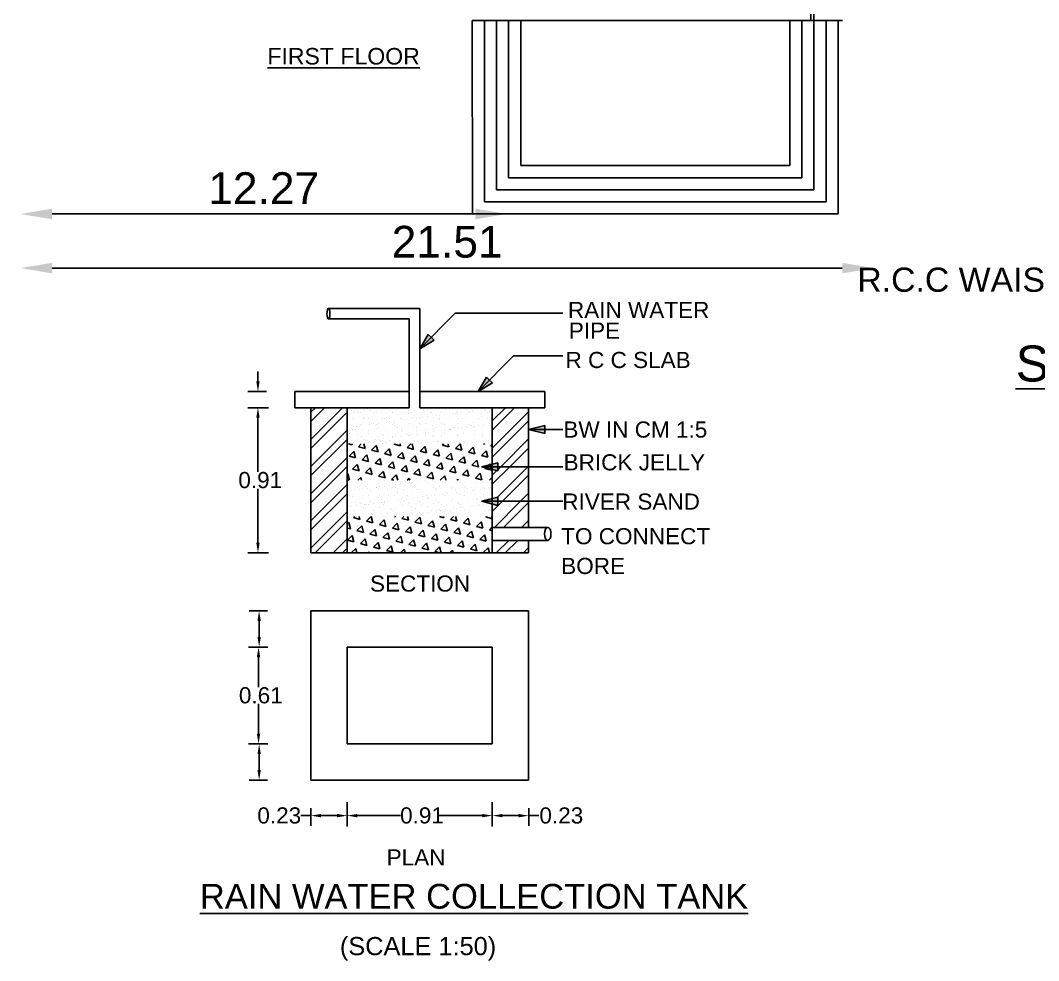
# Model space of a CAD drawing. Header units: metres. Extents: x 0 to 184, y 0 to 104.
# Drawn here: x 29.62 to 55.29, y 7.78 to 31.47 of the extents above; entities that cross this region are included whole.
import ezdxf

# ---------------------------------------------------------------- set-up
doc = ezdxf.new("R2010")
doc.units = ezdxf.units.M
doc.styles.add('Arial', font='arial.ttf')
doc.styles.get("Standard").update_dxf_attribs({"font": 'arial.ttf', "height": 0.35})
doc.dimstyles.new('ISO-25', dxfattribs={"dimtxt": 0.8, "dimasz": 0.8, "dimexe": 1.25, "dimexo": 0.625, "dimgap": 0.25, "dimtad": 1, "dimdsep": 46, "dimtxsty": 'Standard', "dimcen": 2.5, "dimse1": 1, "dimse2": 1, "dimadec": 0, "dimazin": 0, "dimtfac": 1, "dimtmove": 0, "dimatfit": 3, "dimfxl": 0, "dimarcsym": 0})

# ---------------------------------------------------------------- blocks, each defined once
blk = doc.blocks.new('*D111')
at = {"color": 0, "lineweight": -2}
blk.add_line((30.422, 25.231), (50.336, 25.231), dxfattribs=at)
at = {"color": 0}
for points in [[(30.422, 25.364), (30.422, 25.098), (29.622, 25.231)], [(50.336, 25.364), (50.336, 25.098), (51.136, 25.231)]]:
    blk.add_solid(points, dxfattribs=at)
at = {"layer": 'Defpoints', "color": 0}
for p in [(51.136, 34.496), (29.622, 34.267), (51.136, 25.231)]:
    blk.add_point(p, dxfattribs=at)
at = {"color": 0, "insert": (40.379, 25.889), "char_height": 0.8, "attachment_point": 5}
blk.add_mtext('21.51', dxfattribs=at)
blk = doc.blocks.new('*D117')
at = {"color": 0, "lineweight": -2}
blk.add_line((30.422, 26.594), (41.091, 26.594), dxfattribs=at)
at = {"color": 0}
for points in [[(30.422, 26.727), (30.422, 26.46), (29.622, 26.594)], [(41.091, 26.727), (41.091, 26.46), (41.891, 26.594)]]:
    blk.add_solid(points, dxfattribs=at)
at = {"layer": 'Defpoints', "color": 0}
for p in [(29.622, 34.267), (41.891, 34.267), (41.891, 26.594)]:
    blk.add_point(p, dxfattribs=at)
at = {"color": 0, "insert": (35.756, 27.245), "char_height": 0.8, "attachment_point": 5}
blk.add_mtext('12.27', dxfattribs=at)

msp = doc.modelspace()

# ---------------------------------------------------------------- linework, layer by layer
at = {"color": 7, "lineweight": 25}
for p, q in [((49.54101, 31.47147), (49.54101, 33.0533)), ((49.61721, 33.0533), (49.61721, 31.47147)), ((41.01448, 26.59363), (41.01281, 31.47146)), ((41.01281, 31.47146), (50.23426, 31.47146)), ((41.04991, 31.47147), (43.74478, 31.47239)), ((41.31918, 26.89843), (41.31761, 31.47156)), ((41.62387, 27.20323), (41.62241, 31.47167)), ((41.92857, 27.50803), (41.92721, 31.47177)), ((42.23326, 27.81283), (42.23201, 31.47187)), ((43.74477, 31.47147), (50.34631, 31.47147)), ((49.01506, 27.81283), (49.01506, 31.47147)), ((49.31986, 27.50803), (49.31986, 31.47147)), ((49.62466, 27.20323), (49.62466, 31.47147)), ((49.92946, 26.89843), (49.92946, 31.47147)), ((50.23426, 26.59363), (50.23426, 31.47147)), ((42.23326, 27.81283), (49.01506, 27.81283)), ((41.92857, 27.50803), (49.31986, 27.50803)), ((41.62387, 27.20323), (49.62466, 27.20323)), ((41.31918, 26.89843), (49.92946, 26.89843)), ((41.01448, 26.59363), (50.23426, 26.59363)), ((39.68807, 24.21547), (37.3871, 24.21547)), ((39.68807, 21.71335), (39.68807, 24.21547)), ((39.42087, 23.94827), (37.3871, 23.94827)), ((39.42087, 21.71335), (39.42087, 23.94827)), ((40.58501, 24.09553), (39.68807, 23.19859)), ((40.58501, 24.09553), (43.29126, 24.09553)), ((39.68807, 23.19859), (39.90456, 23.5594)), ((40.04888, 23.41508), (39.68807, 23.19859)), ((39.97672, 23.48724), (39.90456, 23.5594)), ((39.97672, 23.48724), (40.04888, 23.41508)), ((42.05482, 23.01669), (41.15788, 22.11975)), ((42.05482, 23.01669), (43.29126, 23.01669)), ((35.61066, 22.37375), (35.61066, 22.62775)), ((41.15788, 22.11975), (41.37437, 22.48056)), ((41.51869, 22.33624), (41.15788, 22.11975)), ((41.44653, 22.4084), (41.37437, 22.48056)), ((41.44653, 22.4084), (41.51869, 22.33624)), ((35.82925, 22.11975), (35.35666, 22.11975)), ((36.53847, 21.71335), (36.53847, 22.11975)), ((36.53847, 22.11975), (39.42087, 22.11975)), ((39.68807, 22.11975), (42.83767, 22.11975)), ((42.83767, 21.71335), (42.83767, 22.11975)), ((35.87595, 21.71335), (35.35666, 21.71335)), ((35.82925, 21.71335), (35.35666, 21.71335)), ((36.53847, 21.71335), (39.42087, 21.71335)), ((36.94487, 21.59728), (37.06094, 21.71335)), ((36.94487, 20.91299), (37.74523, 21.71335)), ((36.94487, 21.36918), (37.28903, 21.71335)), ((36.94487, 18.05575), (36.94487, 21.71335)), ((36.94487, 20.68489), (37.85927, 21.59929)), ((37.85927, 18.05575), (37.85927, 21.71335)), ((37.87329, 21.62163), (37.87329, 21.62163)), ((37.95388, 21.63224), (37.95388, 21.63224)), ((37.96372, 21.63914), (37.96372, 21.63914)), ((38.02901, 21.59754), (38.02901, 21.59754)), ((38.07976, 21.64881), (38.07976, 21.64881)), ((38.11663, 21.62221), (38.11663, 21.62221)), ((38.14517, 21.59606), (38.14517, 21.59606)), ((38.19314, 21.58416), (38.19314, 21.58416)), ((38.29008, 21.6765), (38.29008, 21.6765)), ((38.37067, 21.68711), (38.37067, 21.68711)), ((38.44591, 21.64002), (38.44591, 21.64002)), ((38.49655, 21.70368), (38.49655, 21.70368)), ((38.5112, 21.59842), (38.5112, 21.59842)), ((38.59844, 21.58933), (38.59844, 21.58933)), ((38.74535, 21.60852), (38.74535, 21.60852)), ((38.9281, 21.64089), (38.9281, 21.64089)), ((38.99339, 21.5993), (38.99339, 21.5993)), ((38.99453, 21.58743), (38.99453, 21.58743)), ((39.36492, 21.6032), (39.36492, 21.6032)), ((39.39346, 21.57705), (39.39346, 21.57705)), ((39.41028, 21.64177), (39.41028, 21.64177)), ((39.41273, 21.6025), (39.41273, 21.6025)), ((39.47558, 21.60017), (39.47558, 21.60017)), ((39.68807, 21.71335), (42.83767, 21.71335)), ((39.81804, 21.60767), (39.81804, 21.60767)), ((39.85893, 21.71295), (39.85893, 21.71295)), ((39.89247, 21.64265), (39.89247, 21.64265)), ((39.95777, 21.60105), (39.95777, 21.60105)), ((39.99363, 21.58951), (39.99363, 21.58951)), ((40.21413, 21.60577), (40.21413, 21.60577)), ((40.37466, 21.64352), (40.37466, 21.64352)), ((40.43996, 21.60193), (40.43996, 21.60193)), ((40.51679, 21.56875), (40.51679, 21.56875)), ((40.59738, 21.57936), (40.59738, 21.57936)), ((40.61321, 21.58419), (40.61321, 21.58419)), ((40.63233, 21.62084), (40.63233, 21.62084)), ((40.64175, 21.55804), (40.64175, 21.55804)), ((40.72326, 21.59593), (40.72326, 21.59593)), ((40.85685, 21.6444), (40.85685, 21.6444)), ((40.92215, 21.6028), (40.92215, 21.6028)), ((40.93358, 21.62362), (40.93358, 21.62362)), ((41.01417, 21.63423), (41.01417, 21.63423)), ((41.03763, 21.626), (41.03763, 21.626)), ((41.10722, 21.69393), (41.10722, 21.69393)), ((41.14005, 21.65081), (41.14005, 21.65081)), ((41.24192, 21.5705), (41.24192, 21.5705)), ((41.33904, 21.64527), (41.33904, 21.64527)), ((41.35037, 21.67849), (41.35037, 21.67849)), ((41.40433, 21.60368), (41.40433, 21.60368)), ((41.43096, 21.6891), (41.43096, 21.6891)), ((41.43372, 21.62411), (41.43372, 21.62411)), ((41.51687, 21.37921), (41.851, 21.71335)), ((41.51687, 21.15112), (42.0791, 21.71335)), ((41.51687, 18.05575), (41.51687, 21.71335)), ((41.51687, 20.69492), (42.43127, 21.60932)), ((42.43127, 18.69693), (42.43127, 21.71335)), ((35.61066, 21.45935), (35.61066, 20.09737)), ((35.61066, 21.45935), (35.61066, 21.20535)), ((37.99352, 21.43099), (37.99352, 21.43099)), ((38.26407, 21.44779), (38.26407, 21.44779)), ((38.27988, 21.47263), (38.27988, 21.47263)), ((38.38961, 21.42909), (38.38961, 21.42909)), ((38.434, 21.33141), (38.434, 21.33141)), ((38.46254, 21.30525), (38.46254, 21.30525)), ((38.51343, 21.305), (38.51343, 21.305)), ((38.63931, 21.32158), (38.63931, 21.32158)), ((38.74626, 21.44867), (38.74626, 21.44867)), ((38.80781, 21.44416), (38.80781, 21.44416)), ((38.84963, 21.34927), (38.84963, 21.34927)), ((38.89946, 21.4673), (38.89946, 21.4673)), ((38.928, 21.44115), (38.928, 21.44115)), ((38.93022, 21.35988), (38.93022, 21.35988)), ((39.0561, 21.37645), (39.0561, 21.37645)), ((39.06271, 21.31771), (39.06271, 21.31771)), ((39.21312, 21.44933), (39.21312, 21.44933)), ((39.22845, 21.44955), (39.22845, 21.44955)), ((39.26642, 21.40414), (39.26642, 21.40414)), ((39.34701, 21.41475), (39.34701, 21.41475)), ((39.42249, 21.30415), (39.42249, 21.30415)), ((39.47289, 21.43132), (39.47289, 21.43132)), ((39.52817, 21.45361), (39.52817, 21.45361)), ((39.60921, 21.44743), (39.60921, 21.44743)), ((39.68229, 21.31239), (39.68229, 21.31239)), ((39.68321, 21.45901), (39.68321, 21.45901)), ((39.71064, 21.45042), (39.71064, 21.45042)), ((39.7638, 21.46962), (39.7638, 21.46962)), ((39.82779, 21.30932), (39.82779, 21.30932)), ((39.88968, 21.48619), (39.88968, 21.48619)), ((40.02741, 21.46249), (40.02741, 21.46249)), ((40.1, 21.51388), (40.1, 21.51388)), ((40.14775, 21.44829), (40.14775, 21.44829)), ((40.17629, 21.42214), (40.17629, 21.42214)), ((40.18059, 21.52449), (40.18059, 21.52449)), ((40.19283, 21.4513), (40.19283, 21.4513)), ((40.22388, 21.30742), (40.22388, 21.30742)), ((40.30647, 21.54106), (40.30647, 21.54106)), ((40.43271, 21.46766), (40.43271, 21.46766)), ((40.64208, 21.32249), (40.64208, 21.32249)), ((40.67502, 21.45217), (40.67502, 21.45217)), ((40.77646, 21.4346), (40.77646, 21.4346)), ((40.8288, 21.46576), (40.8288, 21.46576)), ((41.04739, 21.32766), (41.04739, 21.32766)), ((41.15721, 21.45305), (41.15721, 21.45305)), ((41.247, 21.48083), (41.247, 21.48083)), ((41.39604, 21.42928), (41.39604, 21.42928)), ((41.42458, 21.40313), (41.42458, 21.40313)), ((41.44348, 21.32576), (41.44348, 21.32576)), ((41.51687, 20.46682), (42.43127, 21.38122)), ((36.94487, 20.22869), (37.85927, 21.14309)), ((37.90694, 21.05919), (37.90694, 21.05919)), ((37.96853, 21.19551), (37.96853, 21.19551)), ((37.99707, 21.16936), (37.99707, 21.16936)), ((38.00327, 21.13264), (38.00327, 21.13264)), ((38.01605, 21.23952), (38.01605, 21.23952)), ((38.08877, 21.25141), (38.08877, 21.25141)), ((38.09664, 21.25013), (38.09664, 21.25013)), ((38.13178, 21.04592), (38.13178, 21.04592)), ((38.15406, 21.20981), (38.15406, 21.20981)), ((38.20289, 21.28581), (38.20289, 21.28581)), ((38.22253, 21.26671), (38.22253, 21.26671)), ((38.38912, 21.06006), (38.38912, 21.06006)), ((38.39936, 21.13074), (38.39936, 21.13074)), ((38.43284, 21.29439), (38.43284, 21.29439)), ((38.57096, 21.25229), (38.57096, 21.25229)), ((38.59724, 21.18182), (38.59724, 21.18182)), ((38.60819, 21.29098), (38.60819, 21.29098)), ((38.63625, 21.21069), (38.63625, 21.21069)), ((38.81757, 21.14581), (38.81757, 21.14581)), ((38.87131, 21.06094), (38.87131, 21.06094)), ((39.00429, 21.28908), (39.00429, 21.28908)), ((39.05315, 21.25316), (39.05315, 21.25316)), ((39.11844, 21.21157), (39.11844, 21.21157)), ((39.21682, 21.17649), (39.21682, 21.17649)), ((39.22287, 21.15098), (39.22287, 21.15098)), ((39.24536, 21.15034), (39.24536, 21.15034)), ((39.3535, 21.06182), (39.3535, 21.06182)), ((39.53534, 21.25404), (39.53534, 21.25404)), ((39.60063, 21.21244), (39.60063, 21.21244)), ((39.61565, 21.04921), (39.61565, 21.04921)), ((39.61896, 21.14908), (39.61896, 21.14908)), ((39.71082, 21.28624), (39.71082, 21.28624)), ((39.82597, 21.0769), (39.82597, 21.0769)), ((39.83569, 21.06269), (39.83569, 21.06269)), ((39.84553, 21.1628), (39.84553, 21.1628)), ((39.90656, 21.08751), (39.90656, 21.08751)), ((40.01753, 21.25492), (40.01753, 21.25492)), ((40.03244, 21.10409), (40.03244, 21.10409)), ((40.03716, 21.16415), (40.03716, 21.16415)), ((40.08282, 21.21332), (40.08282, 21.21332)), ((40.24276, 21.13177), (40.24276, 21.13177)), ((40.311, 21.2987), (40.311, 21.2987)), ((40.31788, 21.06357), (40.31788, 21.06357)), ((40.32335, 21.14238), (40.32335, 21.14238)), ((40.44247, 21.16932), (40.44247, 21.16932)), ((40.44923, 21.15896), (40.44923, 21.15896)), ((40.46511, 21.15748), (40.46511, 21.15748)), ((40.49365, 21.13133), (40.49365, 21.13133)), ((40.49971, 21.25579), (40.49971, 21.25579)), ((40.56501, 21.21419), (40.56501, 21.21419)), ((40.65955, 21.18665), (40.65955, 21.18665)), ((40.74014, 21.19726), (40.74014, 21.19726)), ((40.80007, 21.06444), (40.80007, 21.06444)), ((40.83856, 21.16742), (40.83856, 21.16742)), ((40.86602, 21.21383), (40.86602, 21.21383)), ((40.93057, 21.29338), (40.93057, 21.29338)), ((40.95911, 21.26723), (40.95911, 21.26723)), ((40.9819, 21.25667), (40.9819, 21.25667)), ((41.0472, 21.21507), (41.0472, 21.21507)), ((41.07634, 21.24152), (41.07634, 21.24152)), ((41.09382, 21.14379), (41.09382, 21.14379)), ((41.15693, 21.25213), (41.15693, 21.25213)), ((41.25676, 21.18248), (41.25676, 21.18248)), ((41.28226, 21.06532), (41.28226, 21.06532)), ((41.28281, 21.2687), (41.28281, 21.2687)), ((41.46409, 21.25754), (41.46409, 21.25754)), ((41.49313, 21.29639), (41.49313, 21.29639)), ((42.43127, 21.16185), (42.83948, 21.2639)), ((42.83948, 21.05979), (42.43127, 21.16185)), ((43.29126, 21.16185), (42.43127, 21.16185)), ((42.83948, 21.16185), (42.83948, 21.2639)), ((42.83948, 21.16185), (42.83948, 21.05979)), ((36.94487, 20.00059), (37.85927, 20.91499)), ((37.98341, 20.77436), (37.89162, 20.79895)), ((37.9485, 20.82973), (37.9485, 20.82973)), ((37.98337, 20.77438), (37.97679, 20.79895)), ((38.01303, 20.8343), (38.01303, 20.8343)), ((38.147, 20.73057), (38.21538, 20.79895)), ((38.15881, 20.85742), (38.15881, 20.85742)), ((38.21264, 20.98747), (38.21264, 20.98747)), ((38.21382, 20.86368), (38.21382, 20.86368)), ((38.2394, 20.86803), (38.2394, 20.86803)), ((38.27912, 20.82208), (38.27912, 20.82208)), ((38.31054, 20.68672), (38.28047, 20.79895)), ((38.28589, 20.9047), (38.28589, 20.9047)), ((38.31443, 20.87855), (38.31443, 20.87855)), ((38.36529, 20.8846), (38.36529, 20.8846)), ((38.40912, 20.8324), (38.40912, 20.8324)), ((38.5756, 20.91229), (38.5756, 20.91229)), ((38.61795, 20.99264), (38.61795, 20.99264)), ((38.65619, 20.9229), (38.65619, 20.9229)), ((38.69601, 20.86456), (38.69601, 20.86456)), ((38.75136, 21.0406), (38.75136, 21.0406)), ((38.7613, 20.82296), (38.7613, 20.82296)), ((38.7799, 21.01445), (38.7799, 21.01445)), ((38.78208, 20.93947), (38.78208, 20.93947)), ((38.82732, 20.84746), (38.82732, 20.84746)), ((38.9146, 20.89101), (38.9146, 20.89101)), ((38.99239, 20.96716), (38.99239, 20.96716)), ((39.01404, 20.99074), (39.01404, 20.99074)), ((39.04084, 20.79475), (39.04504, 20.79895)), ((39.20442, 20.75087), (39.04084, 20.7947)), ((39.07298, 20.97777), (39.07298, 20.97777)), ((39.1782, 20.86543), (39.1782, 20.86543)), ((39.20438, 20.75089), (39.1915, 20.79895)), ((39.19887, 20.99434), (39.19887, 20.99434)), ((39.23262, 20.85263), (39.23262, 20.85263)), ((39.24349, 20.82383), (39.24349, 20.82383)), ((39.36801, 20.70708), (39.45988, 20.79895)), ((39.38007, 21.02691), (39.38007, 21.02691)), ((39.40918, 21.02203), (39.40918, 21.02203)), ((39.43224, 21.00581), (39.43224, 21.00581)), ((39.48977, 21.03264), (39.48977, 21.03264)), ((39.53155, 20.66323), (39.49518, 20.79895)), ((39.53418, 20.88569), (39.53418, 20.88569)), ((39.56272, 20.85953), (39.56272, 20.85953)), ((39.62871, 20.85073), (39.62871, 20.85073)), ((39.66039, 20.86631), (39.66039, 20.86631)), ((39.72568, 20.82471), (39.72568, 20.82471)), ((39.83754, 21.01098), (39.83754, 21.01098)), ((39.99965, 21.02158), (39.99965, 21.02158)), ((40.02819, 20.99543), (40.02819, 20.99543)), ((40.04692, 20.8658), (40.04692, 20.8658)), ((40.14258, 20.86718), (40.14258, 20.86718)), ((40.16289, 20.872), (40.16289, 20.872)), ((40.20787, 20.82559), (40.20787, 20.82559)), ((40.23364, 21.00908), (40.23364, 21.00908)), ((40.26185, 20.77126), (40.28954, 20.79895)), ((40.42539, 20.7274), (40.40621, 20.79895)), ((40.45222, 20.87097), (40.45222, 20.87097)), ((40.58901, 20.68359), (40.70437, 20.79895)), ((40.62477, 20.86806), (40.62477, 20.86806)), ((40.62836, 21.00789), (40.62836, 21.00789)), ((40.65184, 21.02414), (40.65184, 21.02414)), ((40.69006, 20.82646), (40.69006, 20.82646)), ((40.75255, 20.63974), (40.70989, 20.79895)), ((40.78247, 20.86667), (40.78247, 20.86667)), ((40.80231, 20.80454), (40.80231, 20.80454)), ((40.81101, 20.84052), (40.81101, 20.84052)), ((40.84831, 20.86907), (40.84831, 20.86907)), ((40.8829, 20.81515), (40.8829, 20.81515)), ((41.00878, 20.83172), (41.00878, 20.83172)), ((41.05714, 21.02931), (41.05714, 21.02931)), ((41.10695, 20.86894), (41.10695, 20.86894)), ((41.17225, 20.82734), (41.17225, 20.82734)), ((41.2191, 20.85941), (41.2191, 20.85941)), ((41.24794, 21.00257), (41.24794, 21.00257)), ((41.26651, 20.88414), (41.26651, 20.88414)), ((41.27648, 20.97642), (41.27648, 20.97642)), ((41.31927, 20.79155), (41.29165, 20.79895)), ((41.29969, 20.87002), (41.29969, 20.87002)), ((41.31922, 20.79158), (41.31725, 20.79895)), ((41.41118, 20.85298), (41.41118, 20.85298)), ((41.42557, 20.8866), (41.42557, 20.8866)), ((41.45323, 21.02741), (41.45323, 21.02741)), ((41.73151, 20.22526), (42.43127, 20.92502)), ((37.9075, 20.49107), (38.02725, 20.61082)), ((38.07104, 20.44722), (38.0272, 20.6108)), ((38.31058, 20.68669), (38.147, 20.73052)), ((38.63775, 20.59903), (38.47416, 20.64286)), ((38.47417, 20.64291), (38.59392, 20.76266)), ((38.63771, 20.59905), (38.59388, 20.76264)), ((38.96492, 20.51136), (38.80133, 20.55519)), ((38.80134, 20.55524), (38.92109, 20.675)), ((38.96488, 20.51139), (38.92104, 20.67497)), ((39.1285, 20.46758), (39.24826, 20.58733)), ((39.29204, 20.42373), (39.24821, 20.58731)), ((39.53159, 20.6632), (39.368, 20.70703)), ((39.69517, 20.61942), (39.81493, 20.73917)), ((39.85876, 20.57554), (39.69517, 20.61937)), ((39.85871, 20.57556), (39.81488, 20.73915)), ((40.02234, 20.53175), (40.14209, 20.65151)), ((40.18592, 20.48787), (40.02234, 20.5317)), ((40.18588, 20.4879), (40.14205, 20.65148)), ((40.42543, 20.72738), (40.26184, 20.77121)), ((40.34951, 20.44409), (40.46926, 20.56384)), ((40.51305, 20.40024), (40.46922, 20.56382)), ((40.75259, 20.63971), (40.58901, 20.68354)), ((40.91618, 20.59593), (41.03593, 20.71568)), ((41.07976, 20.55205), (40.91618, 20.59588)), ((41.07972, 20.55208), (41.03589, 20.71566)), ((41.24335, 20.50827), (41.3631, 20.62802)), ((41.40689, 20.46441), (41.36306, 20.62799)), ((41.48285, 20.74777), (41.51687, 20.78178)), ((41.51687, 20.7386), (41.48285, 20.74772)), ((41.95961, 20.22526), (42.43127, 20.69692)), ((36.94487, 19.5444), (37.85927, 20.4588)), ((38.07108, 20.44719), (37.90749, 20.49102)), ((37.99516, 20.1639), (38.11491, 20.28365)), ((38.1587, 20.12005), (38.11487, 20.28363)), ((38.23466, 20.4034), (38.35442, 20.52316)), ((38.39825, 20.35952), (38.23466, 20.40336)), ((38.3982, 20.35955), (38.35437, 20.52314)), ((38.56183, 20.31574), (38.68158, 20.43549)), ((38.72541, 20.27186), (38.56183, 20.31569)), ((38.72537, 20.27189), (38.68154, 20.43547)), ((38.889, 20.22808), (39.00875, 20.34783)), ((39.05254, 20.18422), (39.00871, 20.34781)), ((39.29208, 20.4237), (39.1285, 20.46753)), ((39.45567, 20.37992), (39.57542, 20.49967)), ((39.61925, 20.33603), (39.45567, 20.37987)), ((39.61921, 20.33606), (39.57538, 20.49965)), ((39.78284, 20.29225), (39.90259, 20.412)), ((39.94642, 20.24837), (39.78284, 20.2922)), ((39.94638, 20.2484), (39.90255, 20.41198)), ((40.11001, 20.20459), (40.22976, 20.32434)), ((40.27355, 20.16073), (40.22971, 20.32432)), ((40.51309, 20.40021), (40.34951, 20.44404)), ((40.84026, 20.31254), (40.67667, 20.35638)), ((40.67668, 20.35643), (40.79643, 20.47618)), ((40.84022, 20.31257), (40.79639, 20.47616)), ((41.00385, 20.26876), (41.1236, 20.38851)), ((41.16738, 20.22491), (41.12355, 20.38849)), ((41.40693, 20.46438), (41.24335, 20.50822)), ((41.24563, 20.22526), (41.65385, 20.32732)), ((41.33101, 20.1811), (41.45077, 20.30085)), ((41.49455, 20.13724), (41.45072, 20.30083)), ((41.65385, 20.22526), (41.65385, 20.32732)), ((36.94487, 19.3163), (37.85927, 20.2307)), ((37.85927, 20.02801), (37.87541, 20.04415)), ((37.91812, 19.88455), (37.87537, 20.04413)), ((38.15874, 20.12002), (37.99516, 20.16385)), ((38.32233, 20.07624), (38.44208, 20.19599)), ((38.48591, 20.03236), (38.32233, 20.07619)), ((38.48587, 20.03238), (38.44204, 20.19597)), ((38.6495, 19.98857), (38.76925, 20.10832)), ((38.81304, 19.94472), (38.7692, 20.1083)), ((39.05258, 20.18419), (38.889, 20.22803)), ((38.97666, 19.90091), (39.09642, 20.02066)), ((39.13284, 19.88455), (39.09637, 20.02064)), ((39.37975, 20.09653), (39.21616, 20.14036)), ((39.21617, 20.14041), (39.33592, 20.26016)), ((39.37971, 20.09656), (39.33588, 20.26014)), ((39.70692, 20.00887), (39.54333, 20.0527)), ((39.54334, 20.05275), (39.66309, 20.1725)), ((39.70688, 20.00889), (39.66304, 20.17248)), ((39.8705, 19.96508), (39.99026, 20.08484)), ((40.03404, 19.92123), (39.99021, 20.08481)), ((40.27359, 20.1607), (40.11, 20.20454)), ((40.43717, 20.11692), (40.55693, 20.23667)), ((40.60076, 20.07304), (40.43717, 20.11687)), ((40.60071, 20.07307), (40.55688, 20.23665)), ((40.76434, 20.02926), (40.88409, 20.14901)), ((40.92792, 19.98538), (40.76434, 20.02921)), ((40.92788, 19.9854), (40.88405, 20.14899)), ((41.16743, 20.22488), (41.00384, 20.26871)), ((41.09151, 19.94159), (41.21126, 20.06135)), ((41.25505, 19.89774), (41.21122, 20.06132)), ((43.29126, 20.22526), (41.24563, 20.22526)), ((41.65385, 20.12321), (41.24563, 20.22526)), ((41.49459, 20.13722), (41.33101, 20.18105)), ((41.51687, 19.78252), (41.95961, 20.22526)), ((41.51687, 20.01062), (41.63433, 20.12809)), ((41.64553, 19.45499), (42.4158, 20.22526)), ((41.65385, 20.1476), (41.73151, 20.22526)), ((41.65385, 20.22526), (41.65385, 20.12321)), ((42.4158, 20.22526), (42.43127, 20.24073)), ((36.94487, 18.8601), (37.85927, 19.7745)), ((37.90418, 19.88455), (37.85927, 19.89659)), ((38.13064, 19.88455), (38.20258, 19.95649)), ((38.2218, 19.88455), (38.20253, 19.95646)), ((38.25166, 19.79408), (38.25166, 19.79408)), ((38.81308, 19.94469), (38.64949, 19.98852)), ((38.65696, 19.79925), (38.65696, 19.79925)), ((38.80105, 19.87022), (38.80105, 19.87022)), ((39.03752, 19.88455), (38.97666, 19.90086)), ((39.00388, 19.76597), (39.00388, 19.76597)), ((39.05305, 19.79735), (39.05305, 19.79735)), ((39.08448, 19.77658), (39.08448, 19.77658)), ((39.21036, 19.79316), (39.21036, 19.79316)), ((39.37514, 19.88455), (39.42358, 19.933)), ((39.40123, 19.88269), (39.40123, 19.88269)), ((39.42067, 19.82084), (39.42067, 19.82084)), ((39.43651, 19.88455), (39.42354, 19.93297)), ((39.47126, 19.81242), (39.47126, 19.81242)), ((39.50127, 19.83146), (39.50127, 19.83146)), ((39.62715, 19.84803), (39.62715, 19.84803)), ((39.83746, 19.87572), (39.83746, 19.87572)), ((40.03408, 19.9212), (39.8705, 19.96503)), ((39.87656, 19.81759), (39.87656, 19.81759)), ((40.0208, 19.87736), (40.0208, 19.87736)), ((40.04934, 19.85121), (40.04934, 19.85121)), ((40.2048, 19.88455), (40.31742, 19.99717)), ((40.27265, 19.81569), (40.27265, 19.81569)), ((40.34755, 19.88455), (40.31738, 19.99715)), ((40.61964, 19.88455), (40.64459, 19.90951)), ((40.65123, 19.88455), (40.64455, 19.90948)), ((40.64951, 19.86367), (40.64951, 19.86367)), ((40.69085, 19.83076), (40.69085, 19.83076)), ((41.25509, 19.89771), (41.09151, 19.94154)), ((41.09616, 19.83593), (41.09616, 19.83593)), ((41.26909, 19.85835), (41.26909, 19.85835)), ((41.29763, 19.8322), (41.29763, 19.8322)), ((41.4493, 19.88455), (41.51687, 19.95212)), ((41.49225, 19.83403), (41.49225, 19.83403)), ((41.77365, 19.35502), (42.43127, 20.01263)), ((35.61066, 18.30975), (35.61066, 19.67173)), ((36.94487, 18.632), (37.85927, 19.5464)), ((37.87013, 19.59843), (37.87013, 19.59843)), ((37.92495, 19.50739), (37.92495, 19.50739)), ((37.95999, 19.62854), (37.95999, 19.62854)), ((38.05204, 19.64091), (38.05204, 19.64091)), ((38.10679, 19.69961), (38.10679, 19.69961)), ((38.1703, 19.65623), (38.1703, 19.65623)), ((38.17208, 19.65801), (38.17208, 19.65801)), ((38.2509, 19.66684), (38.2509, 19.66684)), ((38.30705, 19.76048), (38.30705, 19.76048)), ((38.33559, 19.73433), (38.33559, 19.73433)), ((38.37678, 19.68341), (38.37678, 19.68341)), ((38.40714, 19.50826), (38.40714, 19.50826)), ((38.44813, 19.63901), (38.44813, 19.63901)), ((38.4703, 19.61089), (38.4703, 19.61089)), ((38.58709, 19.7111), (38.58709, 19.7111)), ((38.58898, 19.70049), (38.58898, 19.70049)), ((38.65427, 19.65889), (38.65427, 19.65889)), ((38.66769, 19.72171), (38.66769, 19.72171)), ((38.79357, 19.73828), (38.79357, 19.73828)), ((38.86634, 19.65408), (38.86634, 19.65408)), ((38.88933, 19.50914), (38.88933, 19.50914)), ((38.93576, 19.74679), (38.93576, 19.74679)), ((39.07116, 19.70136), (39.07116, 19.70136)), ((39.08988, 19.60557), (39.08988, 19.60557)), ((39.11842, 19.57942), (39.11842, 19.57942)), ((39.13646, 19.65977), (39.13646, 19.65977)), ((39.27164, 19.65925), (39.27164, 19.65925)), ((39.37152, 19.51002), (39.37152, 19.51002)), ((39.48101, 19.51407), (39.48101, 19.51407)), ((39.55335, 19.70224), (39.55335, 19.70224)), ((39.55534, 19.74147), (39.55534, 19.74147)), ((39.58388, 19.71531), (39.58388, 19.71531)), ((39.61865, 19.66064), (39.61865, 19.66064)), ((39.66773, 19.65735), (39.66773, 19.65735)), ((39.71859, 19.59188), (39.71859, 19.59188)), ((39.85371, 19.51089), (39.85371, 19.51089)), ((39.88631, 19.51924), (39.88631, 19.51924)), ((40.03554, 19.70311), (40.03554, 19.70311)), ((40.08593, 19.67242), (40.08593, 19.67242)), ((40.10084, 19.66152), (40.10084, 19.66152)), ((40.18405, 19.72778), (40.18405, 19.72778)), ((40.1867, 19.52079), (40.1867, 19.52079)), ((40.2824, 19.51734), (40.2824, 19.51734)), ((40.3359, 19.51177), (40.3359, 19.51177)), ((40.33817, 19.58656), (40.33817, 19.58656)), ((40.3667, 19.5604), (40.3667, 19.5604)), ((40.39701, 19.54848), (40.39701, 19.54848)), ((40.47761, 19.55909), (40.47761, 19.55909)), ((40.49123, 19.67759), (40.49123, 19.67759)), ((40.51773, 19.70399), (40.51773, 19.70399)), ((40.58303, 19.66239), (40.58303, 19.66239)), ((40.60349, 19.57567), (40.60349, 19.57567)), ((40.70061, 19.53241), (40.70061, 19.53241)), ((40.80363, 19.72245), (40.80363, 19.72245)), ((40.8138, 19.60335), (40.8138, 19.60335)), ((40.81809, 19.51264), (40.81809, 19.51264)), ((40.83217, 19.6963), (40.83217, 19.6963)), ((40.88733, 19.67569), (40.88733, 19.67569)), ((40.89439, 19.61396), (40.89439, 19.61396)), ((40.96688, 19.57286), (40.96688, 19.57286)), ((40.99992, 19.70487), (40.99992, 19.70487)), ((41.02028, 19.63054), (41.02028, 19.63054)), ((41.06522, 19.66327), (41.06522, 19.66327)), ((41.10591, 19.53758), (41.10591, 19.53758)), ((41.23059, 19.65823), (41.23059, 19.65823)), ((41.30028, 19.51352), (41.30028, 19.51352)), ((41.30553, 19.69075), (41.30553, 19.69075)), ((41.31118, 19.66884), (41.31118, 19.66884)), ((41.43234, 19.70876), (41.43234, 19.70876)), ((41.43707, 19.68541), (41.43707, 19.68541)), ((41.48211, 19.70574), (41.48211, 19.70574)), ((41.502, 19.53568), (41.502, 19.53568)), ((42.22985, 19.35502), (42.43127, 19.55643)), ((38.00483, 19.47499), (38.00483, 19.47499)), ((38.0618, 19.34257), (38.0618, 19.34257)), ((38.15895, 19.33377), (38.15895, 19.33377)), ((38.18749, 19.30762), (38.18749, 19.30762)), ((38.23184, 19.31188), (38.23184, 19.31188)), ((38.26141, 19.49574), (38.26141, 19.49574)), ((38.29713, 19.27028), (38.29713, 19.27028)), ((38.31306, 19.27413), (38.31306, 19.27413)), ((38.39366, 19.28474), (38.39366, 19.28474)), ((38.45789, 19.34067), (38.45789, 19.34067)), ((38.51954, 19.30131), (38.51954, 19.30131)), ((38.62441, 19.46967), (38.62441, 19.46967)), ((38.65295, 19.44352), (38.65295, 19.44352)), ((38.66672, 19.50091), (38.66672, 19.50091)), ((38.71403, 19.31276), (38.71403, 19.31276)), ((38.72985, 19.329), (38.72985, 19.329)), ((38.77932, 19.27116), (38.77932, 19.27116)), ((38.78766, 19.32008), (38.78766, 19.32008)), ((38.81045, 19.33961), (38.81045, 19.33961)), ((38.87609, 19.35573), (38.87609, 19.35573)), ((38.93633, 19.35618), (38.93633, 19.35618)), ((39.06281, 19.49901), (39.06281, 19.49901)), ((39.14664, 19.38387), (39.14664, 19.38387)), ((39.19622, 19.31363), (39.19622, 19.31363)), ((39.22724, 19.39448), (39.22724, 19.39448)), ((39.25312, 19.45598), (39.25312, 19.45598)), ((39.26151, 19.27203), (39.26151, 19.27203)), ((39.28139, 19.3609), (39.28139, 19.3609)), ((39.35312, 19.41105), (39.35312, 19.41105)), ((39.40724, 19.31476), (39.40724, 19.31476)), ((39.43578, 19.28861), (39.43578, 19.28861)), ((39.56343, 19.43874), (39.56343, 19.43874)), ((39.64403, 19.44935), (39.64403, 19.44935)), ((39.67748, 19.359), (39.67748, 19.359)), ((39.67841, 19.31451), (39.67841, 19.31451)), ((39.7437, 19.27291), (39.7437, 19.27291)), ((39.76991, 19.46592), (39.76991, 19.46592)), ((39.8727, 19.45066), (39.8727, 19.45066)), ((39.90124, 19.42451), (39.90124, 19.42451)), ((39.98022, 19.49361), (39.98022, 19.49361)), ((40.03595, 19.30107), (40.03595, 19.30107)), ((40.06082, 19.50422), (40.06082, 19.50422)), ((40.09568, 19.37407), (40.09568, 19.37407)), ((40.16059, 19.31538), (40.16059, 19.31538)), ((40.22589, 19.27379), (40.22589, 19.27379)), ((40.50099, 19.37924), (40.50099, 19.37924)), ((40.50141, 19.43697), (40.50141, 19.43697)), ((40.64278, 19.31626), (40.64278, 19.31626)), ((40.65553, 19.29575), (40.65553, 19.29575)), ((40.68407, 19.2696), (40.68407, 19.2696)), ((40.70808, 19.27466), (40.70808, 19.27466)), ((40.89708, 19.37734), (40.89708, 19.37734)), ((41.12099, 19.43164), (41.12099, 19.43164)), ((41.12497, 19.31714), (41.12497, 19.31714)), ((41.14953, 19.40549), (41.14953, 19.40549)), ((41.16304, 19.24843), (41.16304, 19.24843)), ((41.19027, 19.27554), (41.19027, 19.27554)), ((41.24563, 19.35502), (41.65385, 19.45707)), ((41.65385, 19.25296), (41.24563, 19.35502)), ((43.29126, 19.35502), (41.24563, 19.35502)), ((41.28424, 19.28206), (41.28424, 19.28206)), ((41.31528, 19.39241), (41.31528, 19.39241)), ((41.37335, 19.27612), (41.37335, 19.27612)), ((41.45395, 19.28673), (41.45395, 19.28673)), ((41.51687, 19.09823), (41.77365, 19.35502)), ((41.57176, 18.69693), (42.22985, 19.35502)), ((41.65385, 19.35502), (41.65385, 19.45707)), ((41.65385, 19.35502), (41.65385, 19.25296)), ((41.79986, 18.69693), (42.43127, 19.32833)), ((36.94487, 18.17581), (37.85927, 19.09021)), ((37.89627, 19.21925), (37.89627, 19.21925)), ((37.97687, 19.22986), (37.97687, 19.22986)), ((38.05001, 19.11966), (38.05001, 19.11966)), ((38.07155, 19.04422), (38.07155, 19.04422)), ((38.10275, 19.24644), (38.10275, 19.24644)), ((38.27117, 19.19739), (38.27117, 19.19739)), ((38.32219, 19.18418), (38.32219, 19.18418)), ((38.46764, 19.04232), (38.46764, 19.04232)), ((38.47631, 19.04296), (38.47631, 19.04296)), ((38.50485, 19.01681), (38.50485, 19.01681)), ((38.53219, 19.12053), (38.53219, 19.12053)), ((38.67647, 19.20256), (38.67647, 19.20256)), ((38.88584, 19.05739), (38.88584, 19.05739)), ((38.94177, 19.17886), (38.94177, 19.17886)), ((38.97031, 19.15271), (38.97031, 19.15271)), ((39.01438, 19.12141), (39.01438, 19.12141)), ((39.07256, 19.20066), (39.07256, 19.20066)), ((39.10502, 19.02927), (39.10502, 19.02927)), ((39.2894, 19.00176), (39.2894, 19.00176)), ((39.29115, 19.06256), (39.29115, 19.06256)), ((39.37, 19.01237), (39.37, 19.01237)), ((39.49076, 19.21573), (39.49076, 19.21573)), ((39.49588, 19.02895), (39.49588, 19.02895)), ((39.49657, 19.12228), (39.49657, 19.12228)), ((39.57048, 19.16517), (39.57048, 19.16517)), ((39.68724, 19.06066), (39.68724, 19.06066)), ((39.70619, 19.05663), (39.70619, 19.05663)), ((39.7246, 19.02395), (39.7246, 19.02395)), ((39.75314, 18.9978), (39.75314, 18.9978)), ((39.78679, 19.06724), (39.78679, 19.06724)), ((39.89607, 19.2209), (39.89607, 19.2209)), ((39.91267, 19.08382), (39.91267, 19.08382)), ((39.97876, 19.12316), (39.97876, 19.12316)), ((40.10544, 19.07572), (40.10544, 19.07572)), ((40.12298, 19.11151), (40.12298, 19.11151)), ((40.19006, 19.15985), (40.19006, 19.15985)), ((40.20358, 19.12212), (40.20358, 19.12212)), ((40.2186, 19.1337), (40.2186, 19.1337)), ((40.29216, 19.219), (40.29216, 19.219)), ((40.32946, 19.13869), (40.32946, 19.13869)), ((40.35331, 19.01026), (40.35331, 19.01026)), ((40.46095, 19.12404), (40.46095, 19.12404)), ((40.51074, 19.08089), (40.51074, 19.08089)), ((40.53977, 19.16638), (40.53977, 19.16638)), ((40.62037, 19.17699), (40.62037, 19.17699)), ((40.71036, 19.23406), (40.71036, 19.23406)), ((40.74625, 19.19356), (40.74625, 19.19356)), ((40.81877, 19.14616), (40.81877, 19.14616)), ((40.90683, 19.07899), (40.90683, 19.07899)), ((40.94314, 19.12491), (40.94314, 19.12491)), ((40.95656, 19.22125), (40.95656, 19.22125)), ((40.97289, 19.00494), (40.97289, 19.00494)), ((41.03716, 19.23186), (41.03716, 19.23186)), ((41.11566, 19.23923), (41.11566, 19.23923)), ((41.32503, 19.09406), (41.32503, 19.09406)), ((41.42533, 19.12579), (41.42533, 19.12579)), ((41.43835, 19.14084), (41.43835, 19.14084)), ((41.46689, 19.11468), (41.46689, 19.11468)), ((41.51175, 19.23733), (41.51175, 19.23733)), ((37.05291, 18.05575), (37.85927, 18.86211)), ((37.85927, 18.78351), (37.8989, 18.82314)), ((37.94269, 18.65954), (37.89886, 18.82312)), ((38.01865, 18.94289), (38.04591, 18.97015)), ((38.18223, 18.89901), (38.01865, 18.94285)), ((38.10632, 18.61573), (38.22607, 18.73548)), ((38.18219, 18.89904), (38.16314, 18.97015)), ((38.26985, 18.57187), (38.22602, 18.73546)), ((38.34582, 18.85523), (38.46074, 18.97015)), ((38.5094, 18.81135), (38.34582, 18.85518)), ((38.50936, 18.81138), (38.46681, 18.97015)), ((38.83657, 18.72368), (38.67298, 18.76752)), ((38.67299, 18.76757), (38.79274, 18.88732)), ((38.83653, 18.72371), (38.79269, 18.8873)), ((39.00015, 18.6799), (39.11991, 18.79965)), ((39.07607, 18.96319), (39.05008, 18.97015)), ((39.07603, 18.96322), (39.07417, 18.97015)), ((39.07909, 18.97407), (39.07909, 18.97407)), ((39.16369, 18.63605), (39.11986, 18.79963)), ((39.40324, 18.87552), (39.23965, 18.91936)), ((39.23966, 18.91941), (39.2904, 18.97015)), ((39.4032, 18.87555), (39.37785, 18.97015)), ((39.73041, 18.78786), (39.56682, 18.83169)), ((39.56683, 18.83174), (39.68658, 18.95149)), ((39.73036, 18.78789), (39.68653, 18.95147)), ((39.89399, 18.74408), (40.01374, 18.86383)), ((40.05757, 18.7002), (39.89399, 18.74403)), ((40.05753, 18.70022), (40.0137, 18.86381)), ((40.29708, 18.9397), (40.18343, 18.97015)), ((40.22116, 18.65641), (40.34091, 18.77616)), ((40.29704, 18.93973), (40.28888, 18.97015)), ((40.3847, 18.61256), (40.34087, 18.77614)), ((40.46066, 18.89592), (40.5349, 18.97015)), ((40.62424, 18.85203), (40.46066, 18.89587)), ((40.6242, 18.85206), (40.59256, 18.97015)), ((40.78783, 18.80825), (40.90758, 18.928)), ((40.95141, 18.76437), (40.78783, 18.8082)), ((40.95137, 18.7644), (40.90754, 18.92798)), ((41.00143, 18.97879), (41.00143, 18.97879)), ((41.115, 18.72059), (41.23475, 18.84034)), ((41.27854, 18.67673), (41.23471, 18.84032)), ((41.3545, 18.96009), (41.36456, 18.97015)), ((41.51687, 18.91653), (41.3545, 18.96004)), ((41.51687, 18.92062), (41.5036, 18.97015)), ((42.25606, 18.69693), (42.43127, 18.87214)), ((37.94273, 18.65951), (37.85927, 18.68187)), ((37.86681, 18.37622), (37.98656, 18.49598)), ((38.03035, 18.33237), (37.98652, 18.49595)), ((38.2699, 18.57185), (38.10631, 18.61568)), ((38.43348, 18.52806), (38.55323, 18.64781)), ((38.59706, 18.48418), (38.43348, 18.52801)), ((38.59702, 18.48421), (38.55319, 18.64779)), ((38.76065, 18.4404), (38.8804, 18.56015)), ((38.92419, 18.39654), (38.88036, 18.56013)), ((39.16373, 18.63602), (39.00015, 18.67985)), ((39.32732, 18.59224), (39.44707, 18.71199)), ((39.4909, 18.54836), (39.32732, 18.59219)), ((39.49086, 18.54838), (39.44703, 18.71197)), ((39.65449, 18.50457), (39.77424, 18.62432)), ((39.81807, 18.46069), (39.65449, 18.50452)), ((39.81803, 18.46072), (39.7742, 18.6243)), ((39.98166, 18.41691), (40.10141, 18.53666)), ((40.1452, 18.37305), (40.10136, 18.53664)), ((40.38474, 18.61253), (40.22116, 18.65636)), ((40.54833, 18.56875), (40.66808, 18.6885)), ((40.71191, 18.52487), (40.54833, 18.5687)), ((40.71187, 18.52489), (40.66804, 18.68848)), ((41.03908, 18.4372), (40.87549, 18.48103)), ((40.8755, 18.48108), (40.99525, 18.60084)), ((41.03904, 18.43723), (40.9952, 18.60081)), ((41.27858, 18.67671), (41.115, 18.72054)), ((41.20266, 18.39342), (41.32242, 18.51317)), ((41.3662, 18.34957), (41.32237, 18.51315)), ((41.51687, 18.61286), (41.44216, 18.63287)), ((41.44217, 18.63292), (41.51687, 18.70762)), ((41.5168, 18.69693), (42.91415, 18.69693)), ((37.50911, 18.05575), (37.85927, 18.40591)), ((38.03039, 18.33234), (37.86681, 18.37617)), ((38.19398, 18.28856), (38.31373, 18.40831)), ((38.35756, 18.24468), (38.19398, 18.28851)), ((38.35752, 18.24471), (38.31369, 18.40829)), ((38.52115, 18.20089), (38.6409, 18.32065)), ((38.68469, 18.15704), (38.64085, 18.32062)), ((38.92423, 18.39652), (38.76065, 18.44035)), ((38.84831, 18.11323), (38.96807, 18.23298)), ((39.01185, 18.06938), (38.96802, 18.23296)), ((39.08782, 18.35273), (39.20757, 18.47249)), ((39.2514, 18.30885), (39.08782, 18.35268)), ((39.25136, 18.30888), (39.20753, 18.47246)), ((39.57857, 18.22119), (39.41498, 18.26502)), ((39.41499, 18.26507), (39.53474, 18.38482)), ((39.57853, 18.22122), (39.53469, 18.3848)), ((39.74215, 18.17741), (39.86191, 18.29716)), ((39.90569, 18.13355), (39.86186, 18.29714)), ((40.14524, 18.37303), (39.98165, 18.41686)), ((40.30882, 18.32924), (40.42858, 18.449)), ((40.47241, 18.28536), (40.30882, 18.3292)), ((40.47236, 18.28539), (40.42853, 18.44897)), ((40.63599, 18.24158), (40.75574, 18.36133)), ((40.79957, 18.1977), (40.63599, 18.24153)), ((40.79953, 18.19773), (40.7557, 18.36131)), ((40.96316, 18.15392), (41.08291, 18.27367)), ((41.1267, 18.11006), (41.08287, 18.27365)), ((41.36624, 18.34954), (41.20266, 18.39337)), ((42.91415, 18.37099), (41.5168, 18.37099)), ((41.61488, 18.05575), (41.93012, 18.37099)), ((41.84298, 18.05575), (42.15822, 18.37099)), ((42.43127, 18.05575), (42.43127, 18.37099)), ((35.87595, 18.05575), (35.35666, 18.05575)), ((36.94487, 18.05575), (42.43127, 18.05575)), ((37.73721, 18.05575), (37.85927, 18.17781)), ((37.96117, 18.05575), (38.07423, 18.16881)), ((38.10447, 18.05575), (38.07418, 18.16879)), ((38.376, 18.05575), (38.4014, 18.08114)), ((38.40815, 18.05575), (38.40135, 18.08112)), ((38.68473, 18.15701), (38.52114, 18.20085)), ((39.0119, 18.06935), (38.84831, 18.11318)), ((39.20567, 18.05575), (39.29523, 18.14532)), ((39.31918, 18.05575), (39.29519, 18.1453)), ((39.6205, 18.05575), (39.6224, 18.05765)), ((39.62286, 18.05575), (39.62236, 18.05763)), ((39.90573, 18.13352), (39.74215, 18.17736)), ((40.06932, 18.08974), (40.18907, 18.20949)), ((40.19599, 18.05575), (40.06932, 18.08969)), ((40.23022, 18.05575), (40.18903, 18.20947)), ((40.45016, 18.05575), (40.51624, 18.12183)), ((40.5339, 18.05575), (40.5162, 18.12181)), ((41.12674, 18.11003), (40.96316, 18.15387)), ((41.29033, 18.06625), (41.41008, 18.186)), ((41.32933, 18.05575), (41.29033, 18.0662)), ((41.44493, 18.05575), (41.41004, 18.18598)), ((42.29918, 18.05575), (42.43127, 18.18784)), ((35.85195, 16.59521), (35.38695, 16.59521)), ((42.43127, 16.59521), (36.94487, 16.59521)), ((36.94487, 16.59521), (36.94487, 12.32801)), ((42.43127, 12.32801), (42.43127, 16.59521)), ((35.64095, 15.93481), (35.64095, 16.34121)), ((35.85599, 15.68081), (35.37096, 15.68081)), ((41.51687, 15.68081), (37.85927, 15.68081)), ((37.85927, 15.68081), (37.85927, 13.24241)), ((41.51687, 13.24241), (41.51687, 15.68081)), ((35.62496, 15.42681), (35.62496, 14.67325)), ((35.62496, 13.49641), (35.62496, 14.24998)), ((35.85599, 13.24241), (35.37096, 13.24241)), ((35.85195, 13.24241), (35.38695, 13.24241)), ((37.85927, 13.24241), (41.51687, 13.24241)), ((35.64095, 12.98841), (35.64095, 12.58201)), ((35.85195, 12.32801), (35.38695, 12.32801)), ((36.94487, 12.32801), (42.43127, 12.32801)), ((36.94487, 11.62168), (36.94487, 11.1808)), ((37.85927, 11.77828), (37.85927, 11.1808)), ((37.85927, 11.60354), (37.85927, 11.16267)), ((41.51687, 11.77828), (41.51687, 11.1808)), ((41.51687, 11.60354), (41.51687, 11.16267)), ((42.43421, 11.62119), (42.43421, 11.18031)), ((36.94487, 11.4348), (36.69087, 11.4348)), ((37.60527, 11.4348), (37.19887, 11.4348)), ((38.11327, 11.4348), (39.2055, 11.4348)), ((41.26287, 11.4348), (40.17063, 11.4348)), ((41.77381, 11.43431), (42.18021, 11.43431)), ((42.43421, 11.43431), (42.68821, 11.43431))]:
    msp.add_line(p, q, dxfattribs=at)
for start, end in [(180, 182.078287), (357.921713, 0)]:
    msp.add_arc((43.71938, 31.47239), 0.0254, start, end, dxfattribs=at)
for centre, major_axis, ratio in [((37.3871, 24.08162), (0, 0.1336), 0.27980875), ((42.91415, 18.53396), (0, 0.16297), 0.49370176)]:
    msp.add_ellipse(centre, major_axis=major_axis, ratio=ratio, dxfattribs=at)
for points in [[(40.04888, 23.41508), (39.90456, 23.5594), (39.68807, 23.19859)], [(35.56832, 22.37375), (35.65299, 22.37375), (35.61066, 22.11975)], [(41.51869, 22.33624), (41.37437, 22.48056), (41.15788, 22.11975)], [(35.56832, 21.45935), (35.65299, 21.45935), (35.61066, 21.71335)], [(35.56832, 21.45935), (35.65299, 21.45935), (35.61066, 21.71335)], [(42.83948, 21.05979), (42.83948, 21.2639), (42.43127, 21.16185)], [(41.65385, 20.12321), (41.65385, 20.32732), (41.24563, 20.22526)], [(41.65385, 19.25296), (41.65385, 19.45707), (41.24563, 19.35502)], [(35.56832, 18.30975), (35.65299, 18.30975), (35.61066, 18.05575)], [(35.59862, 16.34121), (35.68328, 16.34121), (35.64095, 16.59521)], [(35.59862, 15.93481), (35.68328, 15.93481), (35.64095, 15.68081)], [(35.58263, 15.42681), (35.66729, 15.42681), (35.62496, 15.68081)], [(35.58263, 13.49641), (35.66729, 13.49641), (35.62496, 13.24241)], [(35.59862, 12.98841), (35.68328, 12.98841), (35.64095, 13.24241)], [(35.59862, 12.58201), (35.68328, 12.58201), (35.64095, 12.32801)], [(37.19887, 11.47714), (37.19887, 11.39247), (36.94487, 11.4348)], [(37.60527, 11.47714), (37.60527, 11.39247), (37.85927, 11.4348)], [(38.11327, 11.47714), (38.11327, 11.39247), (37.85927, 11.4348)], [(41.26287, 11.47714), (41.26287, 11.39247), (41.51687, 11.4348)], [(41.77381, 11.47665), (41.77381, 11.39198), (41.51981, 11.43431)], [(42.18021, 11.47665), (42.18021, 11.39198), (42.43421, 11.43431)]]:
    msp.add_solid(points, dxfattribs=at)

# ---------------------------------------------------------------- texts
at = {"color": 7, "lineweight": 25, "style": 'Arial'}
msp.add_text('%%UFIRST FLOOR', height=0.4159694, dxfattribs=at).set_placement((35.84837, 30.36044))
at = {"color": 7, "lineweight": 25}
for s, height, p in [('R.C.C WAIST SLAB 0.15 TK.', 0.6096, (50.71637, 24.63303)), ('RAIN WATER ', 0.4064, (43.42347, 23.97254)), ('PIPE', 0.4064, (43.44491, 23.45208)), ('R C C SLAB', 0.4064, (43.36224, 22.71239)), ('%%USTAIR CASE DETAILS', 0.90678, (54.70638, 22.37337)), ('BW IN CM 1:5', 0.4064, (43.30811, 20.95909)), ('BRICK JELLY', 0.4064, (43.31434, 20.13322)), ('0.91', 0.4064, (35.11542, 19.68701)), ('RIVER SAND', 0.4064, (43.28049, 19.14506)), ('TO CONNECT ', 0.4064, (43.2535, 18.27207)), ('BORE', 0.4064, (43.2535, 17.52281)), ('SECTION ', 0.4064, (38.43487, 17.07933)), ('0.61', 0.4064, (35.12972, 14.26407)), ('0.23', 0.4064, (35.59457, 11.23726)), ('0.91', 0.4064, (39.19283, 11.23726)), ('0.23', 0.4064, (42.7038, 11.23677)), ('PLAN', 0.4064, (38.85338, 10.17977)), ('%%URAIN WATER COLLECTION TANK', 0.6226556, (34.14683, 9.09159)), ('(SCALE 1:50)', 0.4572, (37.67487, 7.9191))]:
    msp.add_text(s, height=height, dxfattribs=at).set_placement(p)

# ---------------------------------------------------------------- dimensions: what is measured, and where the dimension line sits
for base, p2, picture, middle in [((51.13618, 25.23093), (51.13618, 34.49564), '*D111', (40.37928, 25.88938)), ((41.89058, 26.59363), (41.89058, 34.26704), '*D117', (35.75648, 27.24526))]:
    dim = msp.add_linear_dim(base=base, p1=(29.62238, 34.26704), p2=p2, dimstyle='ISO-25')
    dim.commit()
    dim.dimension.update_dxf_attribs({"geometry": picture, "text_midpoint": middle})

doc.saveas('drawing.dxf')
